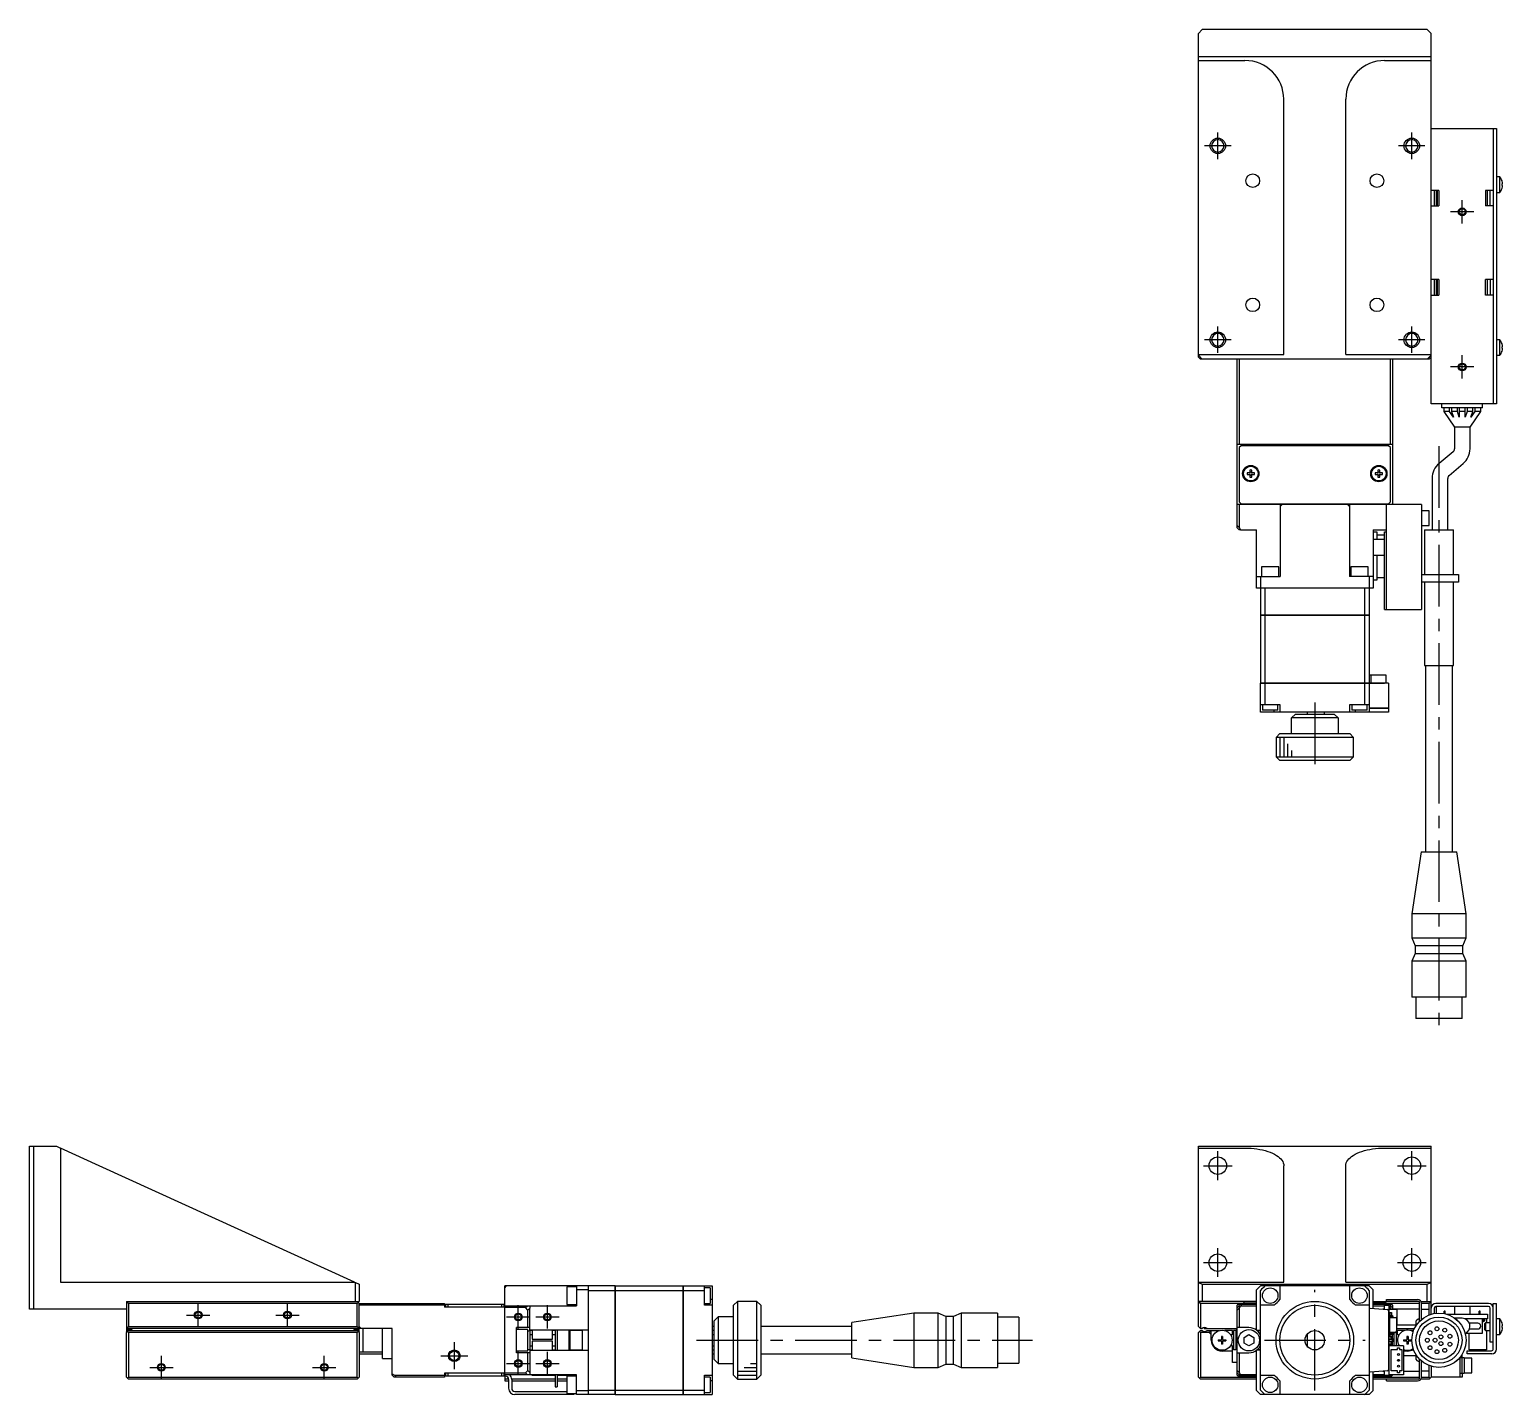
# Model space of a CAD drawing. Extents: x 0 to 776, y -8 to 645.
# Drawn here: x 0 to 379.7, y 292.9 to 644.9 of the extents above; entities that cross this region are included whole.
import ezdxf

# ---------------------------------------------------------------- set-up
doc = ezdxf.new("R2010")
doc.units = 0
doc.header["$LTSCALE"] = 0.5
doc.linetypes.add('CENTER', pattern=[50.8, 31.75, -6.35, 6.35, -6.35])
for name, color, linetype in [('MSM_CENTER', 1, 'CENTER'), ('MSM_CONTINUOUS', 7, 'CONTINUOUS'), ('MSM_NARROW', 5, 'CONTINUOUS')]:
    doc.layers.add(name, color=color, linetype=linetype)

msp = doc.modelspace()

# ---------------------------------------------------------------- linework, layer by layer
at = {"layer": 'MSM_CENTER'}
for p, q in [((306.32, 611.46), (306.32, 618.26)), ((356.32, 611.46), (356.32, 618.26)), ((309.72, 614.86), (302.92, 614.86)), ((359.72, 614.86), (352.92, 614.86)), ((369.32, 594.86), (369.32, 600.86)), ((372.32, 597.86), (366.32, 597.86)), ((306.32, 561.46), (306.32, 568.26)), ((356.32, 561.46), (356.32, 568.26)), ((309.72, 564.86), (302.92, 564.86)), ((359.72, 564.86), (352.92, 564.86)), ((369.32, 554.86), (369.32, 560.86)), ((372.32, 557.86), (366.32, 557.86)), ((363.32, 537.41), (363.32, 386.31)), ((331.32, 471.36), (331.32, 452.86)), ((306.32, 348.25), (306.32, 355.65)), ((356.32, 348.25), (356.32, 355.65)), ((302.62, 351.95), (310.02, 351.95)), ((352.62, 351.95), (360.02, 351.95)), ((306.32, 323.25), (306.32, 330.65)), ((356.32, 323.25), (356.32, 330.65)), ((302.62, 326.95), (310.02, 326.95)), ((352.62, 326.95), (360.02, 326.95)), ((331.32, 293.95), (331.32, 319.95)), ((43.5, 310.45), (43.5, 316.45)), ((66.5, 310.45), (66.5, 316.45)), ((126, 309.95), (126, 315.95)), ((133.5, 309.95), (133.5, 315.95)), ((40.5, 313.45), (46.5, 313.45)), ((63.5, 313.45), (69.5, 313.45)), ((123, 312.95), (129, 312.95)), ((130.5, 312.95), (136.5, 312.95)), ((109.5, 306.45), (109.5, 299.45)), ((126, 297.95), (126, 303.95)), ((133.5, 297.95), (133.5, 303.95)), ((171.95, 306.95), (258.55, 306.95)), ((318.32, 306.95), (344.32, 306.95)), ((34, 296.95), (34, 302.95)), ((76, 296.95), (76, 302.95)), ((106, 302.95), (113, 302.95)), ((123, 300.95), (129, 300.95)), ((130.5, 300.95), (136.5, 300.95)), ((31, 299.95), (37, 299.95)), ((73, 299.95), (79, 299.95))]:
    msp.add_line(p, q, dxfattribs=at)
at = {"layer": 'MSM_CONTINUOUS'}
for p, q in [((302.32, 644.86), (301.32, 643.86)), ((301.32, 560.36), (301.32, 643.86)), ((360.32, 644.86), (302.32, 644.86)), ((361.32, 643.86), (360.32, 644.86)), ((361.32, 548.36), (361.32, 643.86)), ((301.32, 637.86), (361.32, 637.86)), ((301.32, 636.86), (313.32, 636.86)), ((349.32, 636.86), (361.32, 636.86)), ((323.32, 561.06), (323.32, 626.86)), ((339.32, 561.06), (339.32, 626.86)), ((361.32, 619.36), (378.12, 619.36)), ((377.32, 619.36), (377.32, 548.36)), ((378.12, 619.36), (378.12, 548.36)), ((379.02, 606.86), (378.12, 606.86)), ((379.02, 602.86), (379.02, 606.86)), ((379.58, 605.79), (379.58, 605.81)), ((379.58, 605.06), (379.71, 605.06)), ((379.58, 604.66), (379.58, 605.06)), ((379.71, 604.66), (379.58, 604.66)), ((379.58, 603.91), (379.58, 603.93)), ((363.32, 603.36), (361.32, 603.36)), ((362.12, 603.36), (362.12, 599.36)), ((362.62, 603.36), (362.62, 599.36)), ((362.82, 603.36), (362.82, 599.36)), ((363.32, 603.36), (363.32, 599.36)), ((375.32, 603.36), (375.32, 599.36)), ((377.32, 603.36), (375.32, 603.36)), ((375.82, 599.36), (375.82, 603.36)), ((376.52, 599.36), (376.52, 603.36)), ((378.12, 602.86), (379.02, 602.86)), ((361.32, 599.36), (363.32, 599.36)), ((377.32, 599.36), (375.32, 599.36)), ((363.32, 580.36), (361.32, 580.36)), ((362.12, 580.36), (362.12, 576.36)), ((362.62, 580.36), (362.62, 576.36)), ((362.82, 580.36), (362.82, 576.36)), ((363.32, 580.36), (363.32, 576.36)), ((377.32, 580.36), (375.32, 580.36)), ((375.32, 576.36), (375.32, 580.36)), ((375.82, 576.36), (375.82, 580.36)), ((376.52, 580.36), (376.52, 576.36)), ((361.32, 576.36), (363.32, 576.36)), ((377.32, 576.36), (375.32, 576.36)), ((379.02, 564.86), (378.12, 564.86)), ((379.02, 560.86), (379.02, 564.86)), ((379.58, 563.79), (379.58, 563.81)), ((379.58, 563.06), (379.71, 563.06)), ((379.58, 562.66), (379.58, 563.06)), ((379.71, 562.66), (379.58, 562.66)), ((301.32, 561.06), (323.32, 561.06)), ((301.32, 560.86), (302.32, 559.86)), ((301.32, 560.36), (301.82, 559.86)), ((301.57, 560.11), (301.82, 560.36)), ((360.82, 559.86), (301.82, 559.86)), ((311.32, 516.36), (311.32, 559.86)), ((311.82, 559.86), (311.82, 537.86)), ((339.32, 561.06), (361.32, 561.06)), ((350.82, 537.86), (350.82, 559.86)), ((351.32, 559.86), (351.32, 522.36)), ((360.32, 559.86), (361.32, 560.86)), ((360.82, 560.36), (361.07, 560.11)), ((360.82, 559.86), (361.32, 560.36)), ((378.12, 560.86), (379.02, 560.86)), ((379.58, 561.91), (379.58, 561.93)), ((378.12, 548.36), (361.32, 548.36)), ((364.07, 547.36), (364.07, 548.36)), ((374.57, 547.36), (364.07, 547.36)), ((364.57, 547.36), (364.57, 546.36)), ((366.07, 546.36), (366.07, 547.36)), ((366.57, 547.36), (366.57, 546.36)), ((368.07, 546.36), (368.07, 547.36)), ((368.57, 547.36), (368.57, 544.91)), ((370.07, 544.91), (370.07, 547.36)), ((370.57, 547.36), (370.57, 546.36)), ((372.07, 546.36), (372.07, 547.36)), ((372.57, 547.36), (372.57, 546.36)), ((374.07, 546.36), (374.07, 547.36)), ((374.57, 547.36), (374.57, 548.36)), ((366.07, 546.36), (364.57, 546.36)), ((364.57, 546.36), (367.32, 542.36)), ((367.07, 544.91), (366.07, 546.36)), ((368.07, 546.36), (366.57, 546.36)), ((366.57, 546.36), (367.07, 544.91)), ((368.57, 544.91), (368.07, 546.36)), ((370.07, 546.36), (368.57, 546.36)), ((370.57, 546.36), (370.07, 544.91)), ((372.07, 546.36), (370.57, 546.36)), ((371.32, 542.36), (374.07, 546.36)), ((371.57, 544.91), (372.07, 546.36)), ((372.57, 546.36), (371.57, 544.91)), ((374.07, 546.36), (372.57, 546.36)), ((371.32, 542.36), (367.32, 542.36)), ((367.32, 542.36), (367.32, 536.76)), ((371.32, 536.76), (371.32, 542.36)), ((351.32, 537.86), (311.32, 537.86)), ((312.32, 537.56), (311.82, 537.06)), ((311.82, 537.06), (311.82, 523.06)), ((350.32, 537.56), (312.32, 537.56)), ((317.07, 537.86), (317.07, 537.56)), ((317.57, 537.86), (317.57, 537.56)), ((323.07, 537.56), (323.07, 537.86)), ((326.52, 537.86), (326.32, 537.66)), ((336.32, 537.66), (326.32, 537.66)), ((326.32, 537.66), (326.32, 537.56)), ((336.32, 537.66), (336.12, 537.86)), ((336.32, 537.56), (336.32, 537.66)), ((339.57, 537.86), (339.57, 537.56)), ((345.07, 537.56), (345.07, 537.86)), ((345.57, 537.56), (345.57, 537.86)), ((350.82, 537.06), (350.32, 537.56)), ((350.82, 523.06), (350.82, 537.06)), ((366.96, 535.99), (363.36, 532.97)), ((365.93, 529.91), (369.53, 532.93)), ((314.58, 530.6), (313.9, 530.6)), ((313.9, 530.12), (314.58, 530.12)), ((314.58, 531.28), (314.58, 530.6)), ((314.58, 530.12), (314.58, 529.44)), ((315.06, 530.6), (315.06, 531.28)), ((315.74, 530.6), (315.06, 530.6)), ((315.06, 529.44), (315.06, 530.12)), ((315.06, 530.12), (315.74, 530.12)), ((347.58, 530.6), (346.9, 530.6)), ((346.9, 530.12), (347.58, 530.12)), ((347.58, 531.28), (347.58, 530.6)), ((347.58, 530.12), (347.58, 529.44)), ((348.06, 530.6), (348.06, 531.28)), ((348.74, 530.6), (348.06, 530.6)), ((348.06, 529.44), (348.06, 530.12)), ((348.06, 530.12), (348.74, 530.12)), ((361.57, 529.14), (361.57, 515.86)), ((365.57, 515.86), (365.57, 529.14)), ((358.82, 522.36), (311.32, 522.36)), ((311.82, 523.06), (312.32, 522.56)), ((311.82, 522.36), (311.82, 516.47)), ((312.32, 522.56), (350.32, 522.56)), ((317.07, 522.56), (317.07, 522.36)), ((321.32, 522.56), (321.32, 522.36)), ((322.32, 522.56), (322.32, 522.36)), ((322.42, 522.36), (322.42, 503.86)), ((322.42, 521.86), (322.92, 522.36)), ((323.82, 522.56), (323.82, 522.36)), ((338.82, 522.36), (338.82, 522.56)), ((339.72, 522.36), (340.22, 521.86)), ((340.22, 522.36), (340.22, 503.86)), ((340.32, 522.56), (340.32, 522.36)), ((341.32, 522.36), (341.32, 522.56)), ((345.57, 522.36), (345.57, 522.56)), ((349.82, 495.36), (349.82, 522.36)), ((350.32, 522.56), (350.82, 523.06)), ((358.82, 522.36), (358.82, 495.36)), ((360.82, 520.76), (358.82, 520.76)), ((360.82, 516.96), (360.82, 520.76)), ((311.32, 516.97), (311.82, 516.47)), ((311.82, 516.47), (312.13, 515.86)), ((358.82, 516.96), (360.82, 516.96)), ((311.82, 515.86), (311.32, 516.36)), ((312.13, 515.86), (311.82, 515.86)), ((312.13, 515.86), (316.32, 515.86)), ((316.32, 500.86), (316.32, 515.86)), ((346.32, 515.86), (346.32, 500.86)), ((346.32, 515.86), (349.82, 515.86)), ((346.32, 515.36), (347.32, 515.36)), ((349.32, 513.36), (346.32, 513.36)), ((347.32, 515.36), (347.32, 513.36)), ((347.32, 514.61), (349.32, 514.61)), ((349.32, 515.36), (349.82, 515.36)), ((349.32, 495.36), (349.32, 515.36)), ((359.57, 515.86), (367.07, 515.86)), ((359.57, 515.86), (359.57, 504.36)), ((367.07, 504.36), (367.07, 515.86)), ((346.32, 509.36), (349.32, 509.36)), ((347.32, 509.36), (347.32, 502.86)), ((322.07, 506.36), (317.57, 506.36)), ((317.57, 506.36), (317.57, 503.86)), ((322.07, 503.86), (322.07, 506.36)), ((345.07, 506.36), (340.57, 506.36)), ((340.57, 506.36), (340.57, 503.86)), ((345.07, 503.86), (345.07, 506.36)), ((316.32, 503.86), (322.42, 503.86)), ((317.32, 503.86), (317.32, 493.87)), ((346.32, 503.86), (340.22, 503.86)), ((345.32, 503.86), (345.32, 493.87)), ((347.32, 502.86), (346.32, 502.86)), ((347.32, 503.61), (349.32, 503.61)), ((358.82, 504.36), (368.32, 504.36)), ((368.32, 502.36), (358.82, 502.36)), ((359.57, 502.36), (359.57, 480.86)), ((367.07, 480.86), (367.07, 502.36)), ((368.32, 504.36), (368.32, 502.36)), ((346.32, 500.86), (316.32, 500.86)), ((318.47, 500.86), (318.47, 493.87)), ((344.16, 500.86), (344.16, 493.87)), ((317.32, 493.87), (345.32, 493.87)), ((317.32, 493.86), (317.32, 476.37)), ((345.32, 493.86), (317.32, 493.86)), ((317.33, 493.86), (317.33, 493.87)), ((318.47, 493.86), (318.47, 476.37)), ((318.48, 493.86), (318.48, 493.87)), ((344.16, 493.86), (344.16, 493.87)), ((344.16, 493.86), (344.16, 476.37)), ((345.31, 493.86), (345.31, 493.87)), ((345.32, 493.86), (345.32, 476.37)), ((349.32, 495.36), (358.82, 495.36)), ((359.57, 480.86), (367.07, 480.86)), ((359.82, 480.86), (359.82, 432.86)), ((366.82, 432.86), (366.82, 480.86)), ((317.32, 476.37), (349.32, 476.37)), ((350.32, 476.36), (317.32, 476.36)), ((317.32, 468.86), (317.32, 476.36)), ((317.33, 476.36), (317.33, 476.37)), ((318.47, 476.36), (318.47, 470.86)), ((318.48, 476.36), (318.48, 476.37)), ((344.16, 476.36), (344.16, 476.37)), ((344.16, 476.36), (344.16, 470.86)), ((345.31, 476.36), (345.31, 476.37)), ((349.72, 478.36), (345.32, 478.36)), ((345.32, 476.36), (345.32, 468.86)), ((345.82, 476.37), (345.82, 478.36)), ((349.32, 476.37), (349.32, 476.36)), ((349.72, 476.36), (349.72, 478.36)), ((350.32, 476.36), (350.32, 469.87)), ((317.32, 470.86), (322.32, 470.86)), ((317.82, 470.86), (317.82, 469.36)), ((321.82, 469.36), (321.82, 470.86)), ((322.32, 470.86), (322.32, 468.86)), ((340.32, 468.86), (340.32, 470.86)), ((340.32, 470.86), (345.32, 470.86)), ((340.82, 470.86), (340.82, 469.36)), ((344.82, 469.36), (344.82, 470.86)), ((350.32, 468.86), (317.32, 468.86)), ((321.82, 469.36), (317.82, 469.36)), ((320.82, 468.86), (320.82, 469.36)), ((326.32, 468.36), (325.32, 467.36)), ((325.32, 463.36), (325.32, 467.36)), ((337.32, 467.36), (325.32, 467.36)), ((326.32, 468.36), (336.32, 468.36)), ((329.32, 468.86), (329.32, 468.36)), ((333.82, 468.36), (333.82, 468.86)), ((337.32, 467.36), (336.32, 468.36)), ((337.32, 467.36), (337.32, 463.36)), ((344.82, 469.36), (340.82, 469.36)), ((341.82, 468.86), (341.82, 469.36)), ((345.32, 469.87), (350.32, 469.87)), ((350.32, 469.86), (345.32, 469.86)), ((350.31, 469.86), (350.31, 469.87)), ((350.32, 469.86), (350.32, 468.86)), ((322.32, 463.36), (321.32, 462.36)), ((322.32, 463.36), (340.32, 463.36)), ((341.32, 462.36), (340.32, 463.36)), ((341.32, 462.36), (321.32, 462.36)), ((321.32, 462.36), (321.32, 457.36)), ((341.32, 457.36), (341.32, 462.36)), ((321.32, 457.36), (341.32, 457.36)), ((321.32, 457.36), (322.32, 456.36)), ((340.32, 456.36), (322.32, 456.36)), ((340.32, 456.36), (341.32, 457.36)), ((358.75, 432.86), (356.32, 416.86)), ((358.75, 432.86), (367.89, 432.86)), ((370.32, 416.86), (367.89, 432.86)), ((370.32, 416.86), (356.32, 416.86)), ((356.32, 416.86), (356.32, 410.66)), ((370.32, 410.66), (370.32, 416.86)), ((356.32, 410.66), (370.32, 410.66)), ((356.32, 410.66), (357.17, 408.66)), ((369.47, 408.66), (370.32, 410.66)), ((357.17, 406.66), (356.32, 404.66)), ((369.47, 408.66), (357.17, 408.66)), ((357.17, 408.66), (357.17, 406.66)), ((357.17, 406.66), (369.47, 406.66)), ((369.47, 406.66), (369.47, 408.66)), ((370.32, 404.66), (369.47, 406.66)), ((370.32, 404.66), (356.32, 404.66)), ((356.32, 404.66), (356.32, 395.36)), ((370.32, 395.36), (370.32, 404.66)), ((370.32, 395.36), (356.32, 395.36)), ((357.37, 395.36), (357.37, 389.86)), ((369.27, 389.86), (369.27, 395.36)), ((369.27, 389.86), (357.37, 389.86)), ((0, 314.95), (0, 356.95)), ((0, 356.95), (7, 356.95)), ((1, 356.95), (1, 314.95)), ((7, 356.95), (8, 356.49)), ((301.32, 356.95), (361.32, 356.95)), ((301.32, 310.45), (301.32, 356.95)), ((361.32, 313.66), (361.32, 356.95)), ((8, 356.49), (8, 321.95)), ((18, 351.93), (8, 356.49)), ((301.32, 356.49), (313.32, 356.49)), ((313.32, 356.49), (314.1, 356.48)), ((314.1, 356.48), (314.88, 356.44)), ((314.88, 356.44), (315.65, 356.37)), ((315.65, 356.37), (316.41, 356.27)), ((316.41, 356.27), (317.15, 356.15)), ((317.15, 356.15), (317.86, 356)), ((317.86, 356), (318.54, 355.82)), ((318.54, 355.82), (319.2, 355.62)), ((319.2, 355.62), (319.81, 355.4)), ((319.81, 355.4), (320.39, 355.16)), ((320.39, 355.16), (320.92, 354.89)), ((320.92, 354.89), (321.41, 354.61)), ((321.41, 354.61), (321.85, 354.32)), ((321.85, 354.32), (322.23, 354)), ((322.23, 354), (322.56, 353.68)), ((322.56, 353.68), (322.83, 353.34)), ((322.83, 353.34), (323.04, 353)), ((339.6, 353), (339.81, 353.34)), ((339.81, 353.34), (340.08, 353.68)), ((340.08, 353.68), (340.41, 354)), ((340.41, 354), (340.79, 354.32)), ((340.79, 354.32), (341.23, 354.61)), ((341.23, 354.61), (341.72, 354.89)), ((341.72, 354.89), (342.25, 355.16)), ((342.25, 355.16), (342.83, 355.4)), ((342.83, 355.4), (343.44, 355.62)), ((343.44, 355.62), (344.09, 355.82)), ((344.09, 355.82), (344.78, 356)), ((344.78, 356), (345.49, 356.15)), ((345.49, 356.15), (346.23, 356.27)), ((346.23, 356.27), (346.99, 356.37)), ((346.99, 356.37), (347.76, 356.44)), ((347.76, 356.44), (348.54, 356.48)), ((348.54, 356.48), (349.32, 356.49)), ((349.32, 356.49), (361.32, 356.49)), ((83.8, 321.95), (18, 351.93)), ((323.04, 353), (323.2, 352.65)), ((323.2, 352.65), (323.29, 352.29)), ((323.29, 352.29), (323.32, 351.93)), ((323.32, 321.95), (323.32, 351.93)), ((339.32, 351.93), (339.35, 352.29)), ((339.32, 321.95), (339.32, 351.93)), ((339.35, 352.29), (339.44, 352.65)), ((339.44, 352.65), (339.6, 353)), ((8, 321.95), (83.8, 321.95)), ((83.8, 321.95), (84, 321.86)), ((84, 316.95), (84, 321.86)), ((84, 321.86), (85, 321.4)), ((85, 321.4), (85, 316.95)), ((122.5, 320.45), (123, 320.95)), ((150.99, 320.95), (122.5, 320.95)), ((122.5, 298.45), (122.5, 320.95)), ((138.5, 320.7), (138.5, 316.2)), ((141, 320.7), (138.5, 320.7)), ((141, 320.95), (141, 315.85)), ((144, 319.95), (141, 319.95)), ((144, 320.95), (144, 292.95)), ((144, 319.79), (150.99, 319.79)), ((150.99, 292.95), (150.99, 320.95)), ((151, 320.94), (150.99, 320.94)), ((151, 319.79), (150.99, 319.79)), ((151, 320.95), (168.49, 320.95)), ((151, 320.95), (151, 292.95)), ((151, 319.79), (168.49, 319.79)), ((168.49, 292.95), (168.49, 320.95)), ((168.5, 320.94), (168.49, 320.94)), ((168.5, 319.79), (168.49, 319.79)), ((168.5, 320.95), (176, 320.95)), ((168.5, 320.95), (168.5, 292.95)), ((168.5, 319.79), (174, 319.79)), ((174, 315.95), (174, 320.95)), ((175.5, 320.45), (174, 320.45)), ((175.5, 320.45), (175.5, 316.45)), ((176, 320.95), (176, 292.95)), ((301.32, 321.95), (323.32, 321.95)), ((301.32, 321.86), (302.32, 321.4)), ((302.32, 321.4), (360.32, 321.4)), ((302.32, 321.4), (302.32, 316.95)), ((317.32, 320.95), (316.32, 319.95)), ((316.32, 309.55), (316.32, 319.95)), ((345.32, 320.95), (317.32, 320.95)), ((317.32, 294.1), (317.32, 319.79)), ((322.32, 320.95), (322.32, 317.45)), ((339.32, 321.95), (361.32, 321.95)), ((340.32, 317.45), (340.32, 320.95)), ((346.32, 319.95), (345.32, 320.95)), ((345.32, 319.79), (345.32, 294.1)), ((346.32, 315.13), (346.32, 319.95)), ((360.32, 321.4), (361.32, 321.86)), ((360.32, 316.95), (360.32, 321.4)), ((25, 316.95), (85, 316.95)), ((25, 316.45), (25.5, 316.95)), ((25, 316.95), (25, 309.25)), ((25.25, 316.7), (25.5, 316.45)), ((25.5, 316.45), (25.5, 310.45)), ((84.5, 316.45), (25.5, 316.45)), ((85, 316.45), (84.5, 316.95)), ((84.5, 316.45), (84.75, 316.7)), ((84.5, 310.45), (84.5, 316.45)), ((85, 309.25), (85, 316.45)), ((85, 316.45), (107, 316.45)), ((107, 315.95), (85, 315.95)), ((107, 316.45), (107, 315.45)), ((122.5, 315.45), (107, 315.45)), ((107.3, 315.45), (107.3, 316.25)), ((107.3, 316.25), (122.3, 316.25)), ((107.8, 316.25), (107.8, 315.45)), ((121.8, 315.45), (121.8, 316.25)), ((122.3, 316.25), (122.3, 315.45)), ((122.5, 315.85), (129, 315.85)), ((127.89, 315.35), (122.5, 315.35)), ((127.89, 315.35), (128.39, 315.85)), ((128.5, 314.74), (127.89, 315.35)), ((129, 315.24), (128.5, 314.74)), ((129, 315.85), (129, 315.24)), ((129, 315.85), (141, 315.85)), ((129, 309.44), (129, 315.24)), ((138.5, 316.2), (141, 316.2)), ((174, 316.45), (175.5, 316.45)), ((176, 315.95), (174, 315.95)), ((176, 317.45), (175.5, 317.45)), ((182.5, 316.95), (181.5, 315.95)), ((181.5, 297.95), (181.5, 315.95)), ((182.5, 316.95), (182.5, 296.95)), ((187.5, 316.95), (182.5, 316.95)), ((187.5, 296.95), (187.5, 316.95)), ((188.5, 315.95), (187.5, 316.95)), ((188.5, 315.95), (188.5, 297.95)), ((316.32, 316.95), (301.32, 316.95)), ((301.32, 316.45), (301.82, 316.95)), ((301.57, 316.7), (301.82, 316.45)), ((301.82, 316.45), (301.82, 309.95)), ((316.32, 316.45), (301.82, 316.45)), ((311.82, 316.45), (311.32, 315.95)), ((311.32, 297.95), (311.32, 315.95)), ((311.32, 315.35), (311.82, 315.85)), ((311.42, 315.45), (311.32, 315.45)), ((311.82, 315.24), (311.32, 314.74)), ((311.82, 315.85), (311.82, 316.25)), ((311.82, 316.25), (316.32, 316.25)), ((312.13, 315.85), (311.82, 315.24)), ((311.82, 315.85), (316.32, 315.85)), ((311.82, 315.24), (311.82, 310.2)), ((312.32, 316.25), (312.32, 315.85)), ((312.82, 316.95), (313.17, 316.6)), ((313.17, 316.6), (316.32, 316.6)), ((320.82, 315.95), (317.32, 315.95)), ((345.32, 315.95), (341.82, 315.95)), ((345.32, 315.2), (345.62, 315.18)), ((345.62, 315.18), (350.04, 314.87)), ((346.32, 316.95), (349.82, 316.95)), ((346.32, 316.6), (349.47, 316.6)), ((358.32, 316.45), (346.32, 316.45)), ((346.32, 316.25), (350.82, 316.25)), ((346.32, 315.85), (349.32, 315.85)), ((349.32, 314.92), (349.32, 315.95)), ((349.32, 315.95), (350.52, 315.95)), ((349.47, 316.6), (349.82, 316.95)), ((349.82, 316.95), (349.82, 317.45)), ((349.82, 317.45), (357.82, 317.45)), ((358.12, 316.95), (349.82, 316.95)), ((350.32, 315.95), (350.32, 316.25)), ((350.52, 297.95), (350.52, 315.95)), ((350.52, 315.85), (350.82, 315.85)), ((350.82, 315.24), (350.52, 315.84)), ((351.32, 315.95), (350.82, 316.45)), ((350.82, 316.25), (350.82, 315.85)), ((350.82, 315.85), (351.32, 315.35)), ((351.21, 314.85), (350.82, 315.24)), ((350.82, 314.85), (350.82, 315.24)), ((351.32, 315.45), (351.22, 315.45)), ((351.32, 315.95), (351.32, 314.85)), ((358.32, 311.85), (358.32, 316.75)), ((358.69, 316.95), (361.32, 316.95)), ((360.82, 316.45), (358.82, 316.45)), ((358.82, 312.31), (358.82, 316.45)), ((360.82, 316.95), (361.32, 316.45)), ((360.82, 316.45), (361.07, 316.7)), ((360.82, 313.49), (360.82, 316.45)), ((362.12, 315.25), (362.12, 313.84)), ((362.62, 315.45), (362.17, 315.45)), ((376.12, 316.45), (362.52, 316.45)), ((376.12, 315.65), (362.52, 315.65)), ((362.62, 315.45), (362.62, 313.91)), ((367.32, 315.65), (367.32, 313.65)), ((371.32, 313.65), (371.32, 315.65)), ((376.52, 306.45), (376.52, 315.25)), ((377.32, 316.45), (378.12, 316.45)), ((377.32, 304.75), (377.32, 316.45)), ((378.12, 304.65), (378.12, 316.45)), ((25, 314.95), (0, 314.95)), ((128.5, 310.2), (128.5, 314.74)), ((176.5, 311.95), (177.5, 312.95)), ((176.5, 301.95), (176.5, 311.95)), ((181.5, 312.95), (177.5, 312.95)), ((177.5, 312.95), (177.5, 300.95)), ((228, 313.95), (212, 311.52)), ((212, 302.38), (212, 311.52)), ((228, 313.95), (228, 299.95)), ((234.2, 313.95), (228, 313.95)), ((234.2, 299.95), (234.2, 313.95)), ((236.2, 313.1), (234.2, 313.95)), ((236.2, 313.1), (236.2, 300.8)), ((238.2, 313.1), (236.2, 313.1)), ((240.2, 313.95), (238.2, 313.1)), ((238.2, 300.8), (238.2, 313.1)), ((240.2, 313.95), (240.2, 299.95)), ((249.5, 313.95), (240.2, 313.95)), ((249.5, 313.95), (249.5, 299.95)), ((255, 312.9), (249.5, 312.9)), ((255, 312.9), (255, 301)), ((349.32, 314.95), (348.89, 314.95)), ((350.32, 314.57), (350.32, 299.33)), ((352.52, 314.85), (350.52, 314.85)), ((350.52, 314.12), (351.07, 314.12)), ((350.52, 313.9), (350.75, 313.9)), ((350.52, 313.65), (350.75, 313.65)), ((350.52, 313.58), (350.75, 313.58)), ((350.52, 313.17), (350.6, 313.17)), ((350.62, 309.05), (350.62, 312.75)), ((350.72, 312.85), (352.3, 312.85)), ((350.75, 313.39), (350.75, 313.9)), ((350.85, 313.29), (351.18, 313.29)), ((351.18, 313.06), (350.85, 313.06)), ((351.07, 314.12), (351.07, 313.29)), ((351.07, 313.06), (351.07, 312.85)), ((351.28, 312.85), (351.28, 312.96)), ((358.32, 314.95), (351.32, 314.95)), ((351.51, 312.85), (351.51, 312.96)), ((352.4, 312.75), (352.4, 309.37)), ((352.52, 311.05), (352.52, 314.85)), ((357.32, 311.45), (357.32, 310.55)), ((360.82, 314.85), (358.82, 314.85)), ((358.99, 312.45), (358.82, 312.45)), ((364.69, 313.81), (364.69, 314.45)), ((364.94, 314.45), (364.69, 314.45)), ((364.94, 313.76), (364.94, 314.45)), ((365.35, 313.65), (375.82, 313.65)), ((369.32, 312.6), (367.45, 312.6)), ((375.82, 312.45), (370.08, 312.45)), ((373.94, 314.45), (373.69, 314.45)), ((373.69, 313.65), (373.69, 314.45)), ((373.94, 313.65), (373.94, 314.45)), ((374.57, 308.75), (374.57, 312.45)), ((374.8, 311.65), (374.57, 311.65)), ((374.8, 312.45), (374.8, 311.65)), ((375.02, 311.9), (374.8, 311.9)), ((375.02, 312.45), (375.02, 311.9)), ((375.32, 311.45), (375.12, 311.25)), ((375.32, 311.45), (375.32, 309.45)), ((376.52, 311.45), (375.32, 311.45)), ((375.57, 312.45), (375.57, 311.45)), ((375.82, 313.65), (375.82, 312.45)), ((379.02, 312.45), (378.12, 312.45)), ((379.02, 308.45), (379.02, 312.45)), ((379.58, 311.38), (379.58, 311.4)), ((25.5, 310.45), (25, 309.95)), ((93.5, 309.95), (25, 309.95)), ((25, 309.72), (26.4, 309.72)), ((25, 308.95), (25.5, 309.45)), ((25.1, 309.15), (25, 309.25)), ((25, 297.45), (25, 308.95)), ((25.1, 309.05), (25.1, 309.25)), ((25.25, 309.2), (25.5, 308.95)), ((26.1, 309.55), (25.4, 309.55)), ((25.5, 310.45), (84.5, 310.45)), ((25.5, 309.45), (84.5, 309.45)), ((84.5, 308.95), (25.5, 308.95)), ((25.5, 308.95), (25.5, 297.45)), ((26.4, 309.72), (26.4, 309.45)), ((85, 309.72), (83.6, 309.72)), ((83.6, 309.72), (83.6, 309.45)), ((84.6, 309.55), (83.9, 309.55)), ((85, 309.95), (84.5, 310.45)), ((85, 308.95), (84.5, 309.45)), ((84.5, 308.95), (84.75, 309.2)), ((84.5, 297.45), (84.5, 308.95)), ((85, 309.25), (84.9, 309.15)), ((84.9, 309.25), (84.9, 309.05)), ((85.5, 309.95), (85, 310.45)), ((85, 308.95), (85, 297.45)), ((86, 303.95), (86, 309.95)), ((91, 302.2), (91, 309.95)), ((93.5, 297.95), (93.5, 309.95)), ((129, 310.2), (125.5, 310.2)), ((125.5, 303.7), (125.5, 310.2)), ((128.5, 309.7), (125.5, 309.7)), ((128.5, 304.2), (128.5, 309.7)), ((129, 309.44), (128.5, 309.23)), ((144, 309.55), (129, 309.55)), ((129.1, 304.35), (129.1, 309.55)), ((129.6, 309.45), (129.1, 309.45)), ((129.1, 308.45), (129.6, 308.45)), ((129.5, 309.55), (129.5, 309.45)), ((129.6, 309.55), (129.6, 307.2)), ((134.8, 307.2), (134.8, 309.55)), ((135.5, 309.45), (134.8, 309.45)), ((134.8, 308.45), (135.5, 308.45)), ((135.5, 309.55), (135.5, 304.35)), ((136, 309.55), (136, 304.35)), ((139.1, 304.35), (139.1, 309.55)), ((139.3, 309.55), (139.3, 304.35)), ((142.5, 309.45), (139.3, 309.45)), ((142.5, 309.55), (142.5, 304.35)), ((176.5, 310.45), (176, 310.45)), ((176.5, 309.45), (176, 309.45)), ((176, 308.45), (176.5, 308.45)), ((212, 310.45), (188.5, 310.45)), ((301.82, 309.95), (301.32, 310.45)), ((301.32, 308.95), (301.82, 309.45)), ((301.32, 297.45), (301.32, 308.95)), ((301.57, 309.2), (301.82, 308.95)), ((301.82, 309.95), (302.26, 309.95)), ((301.82, 309.45), (302.26, 309.45)), ((304.12, 308.95), (301.82, 308.95)), ((301.82, 308.95), (301.82, 297.45)), ((302.82, 310.19), (302.82, 309.95)), ((302.82, 309.95), (311.12, 309.95)), ((303.58, 309.45), (306.71, 309.45)), ((304.62, 309.3), (304.12, 308.95)), ((304.12, 308.95), (304.62, 308.45)), ((304.62, 306.95), (304.62, 309.45)), ((307.56, 307.95), (307.27, 307.95)), ((307.27, 307.95), (307.27, 307.15)), ((307.56, 307.95), (307.56, 307.15)), ((310.12, 309.45), (308.13, 309.45)), ((309.82, 308.33), (310.12, 308.5)), ((310.12, 308.5), (310.12, 309.45)), ((310.92, 309.45), (310.32, 309.45)), ((310.32, 309.45), (310.32, 304.45)), ((310.92, 309.45), (310.92, 304.45)), ((311.12, 309.95), (311.12, 308.5)), ((311.12, 309.72), (311.32, 309.72)), ((311.32, 308.38), (311.12, 308.5)), ((314.32, 310.2), (311.32, 310.2)), ((313.07, 307.67), (314.32, 308.39)), ((313.07, 306.23), (313.07, 307.67)), ((314.32, 308.39), (315.57, 307.67)), ((315.57, 307.67), (315.57, 306.23)), ((316.32, 309.55), (317.32, 309.55)), ((316.41, 309.44), (317.32, 309.44)), ((329.32, 308.45), (329.32, 305.45)), ((350.52, 311.17), (350.62, 311.17)), ((350.52, 311.05), (350.62, 311.05)), ((350.52, 310.2), (350.62, 310.2)), ((350.52, 309.64), (350.62, 309.64)), ((350.52, 308.45), (350.52, 308.45)), ((350.75, 308.22), (350.52, 308.22)), ((350.75, 308.15), (350.52, 308.15)), ((350.75, 307.9), (350.52, 307.9)), ((351.98, 308.95), (350.72, 308.95)), ((350.75, 307.9), (350.75, 308.41)), ((350.75, 307.95), (351.32, 307.95)), ((350.76, 308.45), (351.32, 308.45)), ((351.18, 308.74), (350.85, 308.74)), ((350.85, 308.51), (351.18, 308.51)), ((350.94, 308.95), (350.94, 308.74)), ((350.94, 308.51), (350.94, 308.45)), ((350.94, 307.95), (350.94, 307.2)), ((351.07, 308.95), (351.07, 308.74)), ((351.07, 308.51), (351.07, 308.45)), ((351.07, 307.95), (351.07, 307.2)), ((351.28, 308.84), (351.28, 308.95)), ((351.32, 305.52), (351.32, 308.54)), ((351.52, 308.5), (351.32, 308.38)), ((351.51, 308.84), (351.51, 308.95)), ((351.52, 308.5), (351.52, 308.95)), ((351.72, 308.95), (351.72, 305.52)), ((352.37, 309.3), (352.05, 308.98)), ((352.32, 309.25), (352.32, 305.52)), ((352.4, 311.05), (352.52, 311.05)), ((352.4, 310.95), (357.32, 310.95)), ((352.4, 309.95), (357, 309.95)), ((352.52, 309.45), (352.52, 308.5)), ((354.51, 309.45), (352.52, 309.45)), ((352.52, 308.5), (352.82, 308.33)), ((355.36, 307.95), (355.07, 307.95)), ((355.07, 307.95), (355.07, 307.15)), ((355.36, 307.95), (355.36, 307.15)), ((356.78, 309.45), (355.93, 309.45)), ((370.08, 308.75), (374.57, 308.75)), ((371.07, 304.45), (371.07, 308.75)), ((373.32, 311.35), (371.17, 311.35)), ((371.17, 309.85), (373.32, 309.85)), ((375.12, 309.65), (375.12, 311.25)), ((375.12, 309.65), (375.32, 309.45)), ((375.32, 309.45), (376.52, 309.45)), ((375.57, 309.45), (375.57, 304.45)), ((378.12, 308.45), (379.02, 308.45)), ((379.58, 310.65), (379.71, 310.65)), ((379.58, 310.25), (379.58, 310.65)), ((379.71, 310.25), (379.58, 310.25)), ((379.58, 309.5), (379.58, 309.52)), ((85, 303.95), (91, 303.95)), ((125.5, 304.2), (128.5, 304.2)), ((128.5, 304.67), (129, 304.46)), ((129, 304.46), (129, 298.66)), ((129, 304.35), (144, 304.35)), ((129.6, 305.45), (129.1, 305.45)), ((129.1, 304.45), (129.6, 304.45)), ((129.5, 304.45), (129.5, 304.35)), ((129.6, 307.2), (134.8, 307.2)), ((129.6, 306.7), (129.6, 304.35)), ((134.8, 306.7), (129.6, 306.7)), ((134.8, 304.35), (134.8, 306.7)), ((135.5, 305.45), (134.8, 305.45)), ((134.8, 304.45), (135.5, 304.45)), ((139.3, 304.45), (142.5, 304.45)), ((176.5, 305.45), (176, 305.45)), ((176, 304.45), (176.5, 304.45)), ((306.42, 307.09), (307.21, 307.09)), ((306.42, 307.09), (306.42, 306.8)), ((306.42, 306.8), (307.21, 306.8)), ((306.95, 307.09), (306.95, 306.8)), ((307.27, 307.42), (307.56, 307.42)), ((307.27, 306.74), (307.27, 305.95)), ((307.27, 306.48), (307.56, 306.48)), ((307.56, 305.95), (307.27, 305.95)), ((310.12, 304.15), (307.42, 304.15)), ((307.56, 306.74), (307.56, 305.95)), ((307.62, 307.09), (308.42, 307.09)), ((307.62, 306.8), (308.42, 306.8)), ((307.89, 306.8), (307.89, 307.09)), ((308.42, 307.09), (308.42, 306.8)), ((310.12, 305.4), (309.82, 305.57)), ((310.12, 301.25), (310.12, 305.4)), ((310.92, 304.45), (310.32, 304.45)), ((311.12, 305.4), (311.32, 305.51)), ((311.12, 305.4), (311.12, 304.95)), ((311.12, 304.95), (311.32, 304.95)), ((311.32, 304.75), (311.12, 304.95)), ((314.32, 305.5), (313.07, 306.23)), ((315.57, 306.23), (314.32, 305.5)), ((317.32, 304.35), (316.32, 304.35)), ((316.32, 293.95), (316.32, 304.35)), ((317.32, 304.46), (316.41, 304.46)), ((350.52, 307.2), (351.32, 307.2)), ((350.52, 306.7), (351.32, 306.7)), ((350.52, 305.95), (351.32, 305.95)), ((354.22, 305.52), (350.52, 305.52)), ((350.94, 306.7), (350.94, 305.95)), ((351.02, 304.52), (352.67, 304.52)), ((351.02, 299.02), (351.02, 304.52)), ((351.07, 306.7), (351.07, 305.95)), ((352.67, 304.52), (352.67, 305.02)), ((352.67, 305.02), (353.17, 305.02)), ((352.82, 305.57), (352.74, 305.52)), ((353.17, 305.02), (353.17, 304.52)), ((353.17, 304.52), (353.72, 304.52)), ((353.72, 304.52), (353.72, 299.02)), ((354.22, 307.09), (355.01, 307.09)), ((354.22, 307.09), (354.22, 306.8)), ((354.22, 306.8), (355.01, 306.8)), ((354.22, 305.52), (354.22, 298.02)), ((355.22, 304.15), (354.22, 304.15)), ((354.75, 307.09), (354.75, 306.8)), ((355.07, 307.42), (355.36, 307.42)), ((355.07, 306.74), (355.07, 305.95)), ((355.07, 306.48), (355.36, 306.48)), ((355.36, 305.95), (355.07, 305.95)), ((355.36, 306.74), (355.36, 305.95)), ((355.42, 307.09), (356.22, 307.09)), ((355.42, 306.8), (356.22, 306.8)), ((355.69, 306.8), (355.69, 307.09)), ((356.22, 307.09), (356.22, 306.8)), ((370.62, 303.45), (370.62, 304.25)), ((370.62, 304.25), (376.82, 304.25)), ((375.57, 304.45), (371.07, 304.45)), ((377.32, 306.45), (376.52, 306.45)), ((85, 303.45), (91, 303.45)), ((91, 302.2), (93.5, 302.2)), ((129, 303.7), (125.5, 303.7)), ((128.5, 299.16), (128.5, 303.7)), ((176, 303.45), (176.5, 303.45)), ((177.5, 300.95), (176.5, 301.95)), ((177.5, 300.95), (181.5, 300.95)), ((188.5, 303.45), (212, 303.45)), ((212, 302.38), (228, 299.95)), ((234.2, 299.95), (236.2, 300.8)), ((236.2, 300.8), (238.2, 300.8)), ((238.2, 300.8), (240.2, 299.95)), ((249.5, 301), (255, 301)), ((311.32, 301.25), (310.12, 301.25)), ((311.32, 303.7), (314.32, 303.7)), ((311.82, 303.7), (311.82, 298.66)), ((357.32, 302.95), (354.22, 302.95)), ((357.32, 303.34), (357.32, 302.45)), ((358.32, 297.15), (358.32, 302.05)), ((358.82, 297.45), (358.82, 301.59)), ((358.82, 301.45), (358.99, 301.45)), ((360.82, 297.45), (360.82, 300.41)), ((361.32, 300.24), (361.32, 297.45)), ((368.51, 302.25), (368.82, 301.95)), ((369.82, 302.45), (368.68, 302.45)), ((368.82, 297.45), (368.82, 302.62)), ((369.32, 298.45), (369.32, 303.34)), ((369.82, 302.45), (369.82, 298.45)), ((371.82, 302.35), (369.82, 302.35)), ((376.92, 303.45), (370.62, 303.45)), ((371.82, 298.55), (371.82, 302.35)), ((25.5, 296.95), (25, 297.45)), ((25.5, 297.45), (25.25, 297.2)), ((25.5, 297.45), (84.5, 297.45)), ((84.5, 296.95), (25.5, 296.95)), ((84.75, 297.2), (84.5, 297.45)), ((84.5, 296.95), (85, 297.45)), ((93.5, 298.25), (94.11, 297.95)), ((94, 297.45), (93.5, 297.95)), ((107, 297.45), (94, 297.45)), ((94.11, 297.95), (107, 297.95)), ((94.11, 297.95), (94.61, 297.45)), ((122.5, 298.45), (107, 298.45)), ((107, 298.45), (107, 297.45)), ((107.3, 297.65), (107.3, 298.45)), ((122.7, 297.65), (107.3, 297.65)), ((107.8, 298.45), (107.8, 297.65)), ((121.8, 297.65), (121.8, 298.45)), ((122.3, 298.45), (122.3, 297.65)), ((122.5, 298.55), (127.89, 298.55)), ((122.5, 298.05), (122.5, 298.45)), ((141, 298.05), (122.5, 298.05)), ((122.5, 297.65), (122.5, 296.45)), ((123.49, 296.95), (122.5, 296.95)), ((122.5, 296.45), (123.5, 296.45)), ((123.5, 296.85), (123.5, 294.55)), ((135.5, 296.95), (124.3, 296.95)), ((124.3, 296.85), (124.3, 294.55)), ((124.3, 296.45), (135.5, 296.45)), ((127.89, 298.55), (128.5, 299.16)), ((128.39, 298.05), (127.89, 298.55)), ((128.5, 299.16), (129, 298.66)), ((129, 298.66), (129, 298.05)), ((129.5, 298.05), (129.5, 297.95)), ((129.5, 297.95), (135.5, 297.95)), ((135.5, 298.05), (135.5, 294.95)), ((136, 298.05), (136, 294.95)), ((136, 297.95), (141, 297.95)), ((138.5, 296.95), (136, 296.95)), ((136, 296.45), (138.5, 296.45)), ((138.5, 297.7), (138.5, 293.2)), ((141, 297.7), (138.5, 297.7)), ((141, 292.95), (141, 298.05)), ((174, 297.95), (176, 297.95)), ((174, 292.95), (174, 297.95)), ((175.5, 297.45), (174, 297.45)), ((175.5, 297.45), (175.5, 293.45)), ((176, 296.45), (175.5, 296.45)), ((181.5, 297.95), (182.5, 296.95)), ((182.5, 296.95), (187.5, 296.95)), ((187.5, 296.95), (188.5, 297.95)), ((228, 299.95), (234.2, 299.95)), ((240.2, 299.95), (249.5, 299.95)), ((301.82, 296.95), (301.32, 297.45)), ((301.82, 297.45), (301.57, 297.2)), ((301.82, 297.45), (316.32, 297.45)), ((316.32, 296.95), (301.82, 296.95)), ((311.32, 299.16), (311.82, 298.66)), ((311.82, 298.05), (311.32, 298.55)), ((311.42, 298.45), (311.32, 298.45)), ((311.32, 297.95), (311.82, 297.45)), ((311.82, 298.66), (312.13, 298.05)), ((311.82, 297.65), (311.82, 298.05)), ((316.32, 298.05), (311.82, 298.05)), ((316.32, 297.65), (311.82, 297.65)), ((312.32, 298.05), (312.32, 297.65)), ((317.32, 297.95), (320.82, 297.95)), ((322.32, 296.45), (322.32, 292.95)), ((340.32, 292.95), (340.32, 296.45)), ((341.82, 297.95), (345.32, 297.95)), ((345.62, 298.72), (345.32, 298.7)), ((350.04, 299.03), (345.62, 298.72)), ((346.32, 293.95), (346.32, 298.77)), ((349.32, 298.05), (346.32, 298.05)), ((350.82, 297.65), (346.32, 297.65)), ((346.32, 297.45), (358.32, 297.45)), ((349.82, 296.95), (346.32, 296.95)), ((348.89, 298.95), (349.32, 298.95)), ((349.32, 297.95), (349.32, 298.98)), ((349.32, 297.95), (350.52, 297.95)), ((358.12, 296.95), (349.82, 296.95)), ((349.82, 296.45), (349.82, 296.95)), ((349.82, 296.45), (357.82, 296.45)), ((350.32, 297.65), (350.32, 297.95)), ((354.22, 298.02), (350.52, 298.02)), ((350.82, 298.02), (350.82, 297.65)), ((350.82, 297.45), (351.32, 297.95)), ((352.67, 299.02), (351.02, 299.02)), ((351.32, 297.95), (351.32, 298.02)), ((352.67, 298.52), (352.67, 299.02)), ((353.17, 298.52), (352.67, 298.52)), ((353.72, 299.02), (353.17, 299.02)), ((353.17, 299.02), (353.17, 298.52)), ((354.22, 298.95), (358.32, 298.95)), ((360.82, 296.95), (358.69, 296.95)), ((358.82, 299.05), (360.82, 299.05)), ((358.82, 297.45), (360.82, 297.45)), ((361.07, 297.2), (360.82, 297.45)), ((361.32, 297.45), (360.82, 296.95)), ((369.32, 297.45), (361.32, 297.45)), ((368.82, 298.45), (369.82, 298.45)), ((369.32, 298.45), (369.32, 297.45)), ((369.82, 298.55), (371.82, 298.55)), ((125.1, 293.75), (138.5, 293.75)), ((140.3, 292.95), (125.1, 292.95)), ((135.5, 294.95), (136, 294.95)), ((138.5, 293.2), (141, 293.2)), ((139.8, 292.95), (139.8, 293.2)), ((140.3, 293.2), (140.3, 292.95)), ((141, 293.95), (144, 293.95)), ((150.99, 292.95), (141, 292.95)), ((144, 294.1), (150.99, 294.1)), ((151, 294.11), (150.99, 294.11)), ((151, 292.96), (150.99, 292.96)), ((151, 294.1), (168.49, 294.1)), ((151, 292.95), (168.49, 292.95)), ((168.5, 294.11), (168.49, 294.11)), ((168.5, 292.96), (168.49, 292.96)), ((168.5, 294.1), (174, 294.1)), ((168.5, 292.95), (176, 292.95)), ((174, 293.45), (175.5, 293.45)), ((316.32, 293.95), (317.32, 292.95)), ((345.32, 292.95), (317.32, 292.95)), ((345.32, 292.95), (346.32, 293.95))]:
    msp.add_line(p, q, dxfattribs=at)
at = {"layer": 'MSM_CONTINUOUS', "extrusion": (0, 0, -1)}
for centre in [(-306.32, 614.86), (-356.32, 614.86), (-306.32, 564.86), (-356.32, 564.86)]:
    msp.add_circle(centre, 1.62, dxfattribs=at)
at = {"layer": 'MSM_CONTINUOUS'}
for centre, radius in [((315.32, 605.86), 1.75), ((347.32, 605.86), 1.75), ((369.32, 597.86), 0.783), ((315.32, 573.86), 1.75), ((347.32, 573.86), 1.75), ((369.32, 557.86), 0.783), ((314.82, 530.36), 2.1), ((314.82, 530.36), 1.9), ((347.82, 530.36), 2.1), ((347.82, 530.36), 1.9), ((306.32, 351.95), 2.25), ((356.32, 351.95), 2.25), ((306.32, 326.95), 2.25), ((356.32, 326.95), 2.25), ((319.82, 318.45), 2), ((342.82, 318.45), 2), ((331.32, 306.95), 10), ((331.32, 306.95), 9), ((43.5, 313.45), 0.783), ((66.5, 313.45), 0.783), ((126, 312.95), 0.783), ((133.5, 312.95), 0.783), ((363.32, 306.95), 7), ((363.32, 306.95), 5.95), ((363.32, 306.95), 5), ((307.42, 306.95), 2.6), ((314.32, 306.95), 2.75), ((331.32, 306.95), 2.5), ((361.02, 308.88), 0.5), ((362.8, 309.9), 0.5), ((363.82, 307.81), 0.5), ((364.82, 309.55), 0.5), ((366.14, 307.97), 0.5), ((109.5, 302.95), 1.23), ((360.32, 306.95), 0.5), ((361.02, 305.02), 0.5), ((362.32, 306.95), 0.5), ((362.8, 303.99), 0.5), ((363.82, 306.08), 0.5), ((364.82, 304.35), 0.5), ((366.14, 305.92), 0.5), ((34, 299.95), 0.783), ((76, 299.95), 0.783), ((126, 300.95), 0.783), ((133.5, 300.95), 0.783), ((352.92, 303.27), 0.25), ((352.92, 301.77), 0.25), ((352.92, 300.27), 0.25), ((319.82, 295.45), 2), ((342.82, 295.45), 2)]:
    msp.add_circle(centre, radius, dxfattribs=at)
for centre, radius, start, end in [((313.32, 626.86), 10, 0, 90), ((349.32, 626.86), 10, 90, 180), ((376.52, 604.86), 3.2, 17.27, 38.6822), ((376.52, 604.86), 3.2, 321.3178, 342.73), ((376.52, 604.86), 3.19, 3.5903, 16.9053), ((376.52, 604.86), 3.19, 343.0947, 356.4096), ((376.52, 562.86), 3.2, 17.27, 38.6822), ((376.52, 562.86), 3.19, 3.5903, 16.9053), ((376.52, 562.86), 3.19, 343.0947, 356.4096), ((376.52, 562.86), 3.2, 321.3178, 342.73), ((366.32, 536.76), 1, 310, 0), ((366.32, 536.76), 5, 310, 0), ((366.57, 529.14), 5, 130, 180), ((314.82, 530.36), 0.95, 165.3667, 194.6333), ((314.82, 530.36), 0.365, 138.8496, 221.1504), ((314.82, 530.36), 0.95, 75.3667, 104.6333), ((314.82, 530.36), 0.365, 48.8496, 131.1504), ((314.82, 530.36), 0.365, 228.8496, 311.1504), ((314.82, 530.36), 0.95, 255.3667, 284.6333), ((314.82, 530.36), 0.365, 318.8496, 41.1504), ((314.82, 530.36), 0.95, 345.3667, 14.6333), ((347.82, 530.36), 0.95, 165.3667, 194.6333), ((347.82, 530.36), 0.365, 138.8496, 221.1504), ((347.82, 530.36), 0.95, 75.3667, 104.6333), ((347.82, 530.36), 0.365, 48.8496, 131.1504), ((347.82, 530.36), 0.365, 228.8496, 311.1504), ((347.82, 530.36), 0.95, 255.3667, 284.6333), ((347.82, 530.36), 0.365, 318.8496, 41.1504), ((347.82, 530.36), 0.95, 345.3667, 14.6333), ((366.57, 529.14), 1, 130, 180), ((331.32, 306.95), 19, 132.5369, 137.4631), ((331.32, 306.95), 19, 42.5369, 47.4631), ((308.16, 330.11), 19, 311.7998, 318.2002), ((354.48, 330.11), 19, 221.7998, 228.2002), ((357.82, 316.45), 1, 0, 90), ((358.12, 316.75), 0.2, 0, 90), ((362.52, 315.25), 1.2, 90, 180), ((362.52, 315.25), 0.4, 90, 180), ((376.12, 315.25), 1.2, 0, 90), ((376.12, 315.25), 0.4, 0, 90), ((350.02, 314.57), 0.3, 0, 86), ((350.85, 313.39), 0.33, 180, 270), ((350.72, 312.75), 0.1, 90, 180), ((350.85, 313.39), 0.1, 180, 270), ((351.18, 312.96), 0.33, 0, 90), ((351.18, 312.96), 0.1, 0, 90), ((352.3, 312.75), 0.1, 0, 90), ((358.32, 311.45), 1, 90, 180), ((367.32, 311.45), 1, 35.7317, 61.0012), ((369.32, 310.6), 2, 292.4623, 90), ((376.52, 310.45), 3.2, 17.27, 38.6822), ((376.52, 310.45), 3.19, 3.5903, 16.9053), ((25.4, 309.25), 0.3, 90, 180), ((26.1, 309.25), 0.3, 41.8103, 90), ((83.9, 309.25), 0.3, 90, 138.1897), ((84.6, 309.25), 0.3, 0, 90), ((302.92, 309.2), 1, 48.5904, 131.4096), ((302.92, 310.2), 1, 228.5904, 311.4096), ((310.62, 306.95), 1.59, 100.8931, 126.1973), ((310.73, 306.83), 1.75, 121.3783, 127.006), ((310.62, 306.95), 1.59, 63.8359, 79.107), ((313.82, 306.95), 2.6, 164.0576, 195.9423), ((314.32, 306.95), 3.25, 49.9955, 90), ((314.32, 306.95), 3.25, 22.6302, 49.9778), ((350.85, 308.41), 0.33, 90, 180), ((350.72, 309.05), 0.1, 180, 270), ((350.85, 308.41), 0.1, 90, 180), ((351.18, 308.84), 0.33, 270, 0), ((351.18, 308.84), 0.1, 270, 0), ((352.02, 306.95), 1.59, 100.8931, 116.1642), ((348.82, 306.95), 2.6, 344.0576, 15.9424), ((351.98, 309.05), 0.1, 270, 315), ((352.02, 306.95), 1.59, 53.8028, 79.107), ((352.3, 309.37), 0.1, 315, 0), ((355.22, 306.95), 2.6, 56.3001, 213.2352), ((351.9, 306.83), 1.75, 52.994, 58.6217), ((373.32, 310.6), 0.75, 270, 90), ((376.52, 310.45), 3.2, 321.3178, 342.73), ((376.52, 310.45), 3.19, 343.0947, 356.4096), ((307.42, 306.95), 2.8, 180, 270), ((307.21, 307.15), 0.06, 270, 0), ((307.21, 306.74), 0.06, 0, 90), ((307.62, 307.15), 0.06, 180, 270), ((307.62, 306.74), 0.06, 90, 180), ((310.73, 307.06), 1.75, 232.994, 238.6217), ((310.62, 306.95), 1.59, 233.8027, 259.1069), ((310.62, 306.95), 1.59, 280.893, 296.1641), ((314.32, 306.95), 3.25, 270, 310.0046), ((314.32, 306.95), 3.25, 310.0233, 337.3704), ((352.02, 306.95), 1.59, 296.1506, 306.1972), ((351.9, 307.06), 1.75, 301.3783, 307.006), ((355.22, 306.95), 2.6, 247.3801, 303.6999), ((355.01, 307.15), 0.06, 270, 0), ((355.01, 306.74), 0.06, 0, 90), ((355.22, 306.95), 2.8, 270, 302.617), ((355.42, 307.15), 0.06, 180, 270), ((355.42, 306.74), 0.06, 90, 180), ((376.82, 304.75), 0.5, 270, 0), ((376.92, 304.65), 1.2, 270, 0), ((358.32, 302.45), 1, 180, 270), ((367.32, 302.45), 1, 298.9988, 323.13), ((122.7, 296.85), 0.8, 0, 90), ((122.7, 296.85), 1.6, 0, 48.5903), ((308.16, 283.78), 19, 41.7998, 48.2002), ((354.48, 283.78), 19, 131.7998, 138.2002), ((350.02, 299.33), 0.3, 274, 0), ((357.82, 297.45), 1, 270, 0), ((358.12, 297.15), 0.2, 270, 0), ((125.1, 294.55), 1.6, 180, 270), ((125.1, 294.55), 0.8, 180, 270), ((331.32, 306.95), 19, 222.5369, 227.4631), ((331.32, 306.95), 19, 312.5369, 317.4631)]:
    msp.add_arc(centre, radius, start, end, dxfattribs=at)
at = {"layer": 'MSM_NARROW'}
for p, q in [((322.32, 462.36), (322.32, 457.36)), ((323.32, 462.36), (323.32, 457.36)), ((324.32, 460.66), (324.32, 457.36)), ((325.32, 458.96), (325.32, 457.36)), ((185.9, 300.95), (187.5, 300.95)), ((182.5, 298.95), (187.5, 298.95)), ((182.5, 297.95), (187.5, 297.95)), ((184.2, 299.95), (187.5, 299.95))]:
    msp.add_line(p, q, dxfattribs=at)
for centre, radius in [((306.32, 614.86), 2), ((356.32, 614.86), 2), ((369.32, 597.86), 1), ((306.32, 564.86), 2), ((356.32, 564.86), 2), ((369.32, 557.86), 1), ((43.5, 313.45), 1), ((66.5, 313.45), 1), ((126, 312.95), 1), ((133.5, 312.95), 1), ((109.5, 302.95), 1.5), ((34, 299.95), 1), ((76, 299.95), 1), ((126, 300.95), 1), ((133.5, 300.95), 1)]:
    msp.add_circle(centre, radius, dxfattribs=at)

doc.saveas('drawing.dxf')
